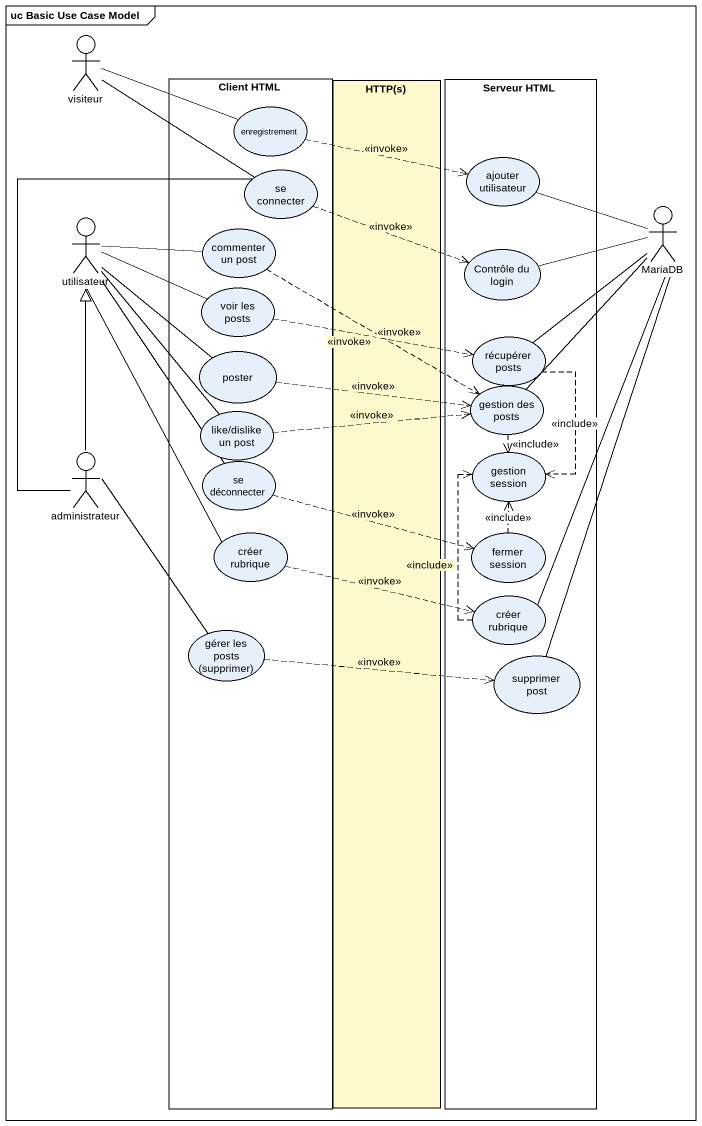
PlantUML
@startuml
mainframe uc Basic Use Case Model
actor visiteur
rectangle "Client HTML" as Client_HTML {
  usecase enregistrement
  usecase "se connecter" as se_connecter
  usecase "commenter un post" as commenter_un_post
  usecase "voir les posts" as voir_les_posts
  usecase poster
  usecase "like/dislike un post" as like_dislike_un_post
  usecase "se déconnecter" as se_déconnecter
  usecase "créer rubrique" as créer_rubrique
  usecase "gérer les posts (supprimer)" as gérer_les_posts_supprimer
}
rectangle "HTTP(s)" as HTTP_s #FFFACD
rectangle "Serveur HTML" as Serveur_HTML {
  usecase "ajouter utilisateur" as ajouter_utilisateur
  usecase "Contrôle du login" as Contrôle_du_login
  usecase "récupérer posts" as récupérer_posts
  usecase "gestion des posts" as gestion_des_posts
  usecase "gestion session" as gestion_session
  usecase "fermer session" as fermer_session
  usecase "créer rubrique" as créer_rubrique_2
  usecase "supprimer post" as supprimer_post
}
actor utilisateur
actor MariaDB
actor administrateur
visiteur -right- enregistrement
visiteur -right- se_connecter
enregistrement .right.> ajouter_utilisateur : <<invoke>>
ajouter_utilisateur -right- MariaDB
se_connecter .right.> Contrôle_du_login : <<invoke>>
utilisateur -right- commenter_un_post
utilisateur -right- voir_les_posts
utilisateur -- poster
utilisateur -- se_déconnecter
utilisateur -- créer_rubrique
commenter_un_post .right.> gestion_des_posts : <<invoke>>
voir_les_posts .right.> récupérer_posts : <<invoke>>
Contrôle_du_login -right- MariaDB
poster .right.> gestion_des_posts : <<invoke>>
récupérer_posts -up- MariaDB
récupérer_posts ..> gestion_session : <<include>>
like_dislike_un_post -up- utilisateur
like_dislike_un_post .right.> gestion_des_posts : <<invoke>>
gestion_des_posts -up- MariaDB
gestion_des_posts ..> gestion_session : <<include>>
administrateur -up- se_connecter
administrateur -up-|> utilisateur
administrateur -- gérer_les_posts_supprimer
se_déconnecter .right.> fermer_session : <<invoke>>
créer_rubrique .right.> créer_rubrique_2 : <<invoke>>
fermer_session .up.> gestion_session : <<include>>
créer_rubrique_2 -up- MariaDB
créer_rubrique_2 .up.> gestion_session : <<include>>
gérer_les_posts_supprimer .right.> supprimer_post : <<invoke>>
supprimer_post -up- MariaDB
@enduml
